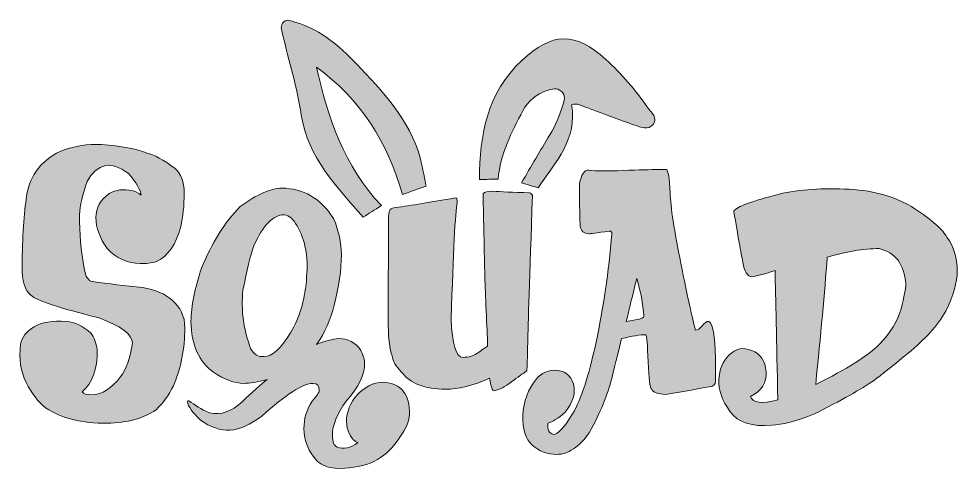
# Model space of a CAD drawing. Header units: inches. Extents: x 67 to 1012, y -766 to -313.
import ezdxf

# ---------------------------------------------------------------- set-up
doc = ezdxf.new("R2010")
doc.units = ezdxf.units.IN
doc.header["$MEASUREMENT"] = 0
doc.layers.add('Layer 1', color=7, linetype='Continuous')

# ---------------------------------------------------------------- blocks, each defined once
blk = doc.blocks.new('block 3')
at = {"layer": 'Layer 1', "true_color": 0x04d3da}
h = blk.add_hatch(color=132, dxfattribs=at)
h.dxf.hatch_style = 2
edge = h.paths.add_edge_path()
edge.add_spline(control_points=[(432.14, -501.03), (425.19, -505.45), (420.21, -508.62), (413.82, -512.68), (387.33, -481.75), (358.24, -453.36), (351.58, -409.81), (347.38, -382.39), (339.11, -355.59), (332.71, -328.5), (331.68, -324.16), (329.9, -319.38), (334.01, -315.88), (337.46, -312.95), (341.24, -315.16), (345.12, -316.24), (372.87, -323.98), (392.65, -343.04), (411.54, -363.07), (438.31, -391.47), (464.62, -420.34), (472.96, -460.44), (474.36, -467.2), (475.69, -473.98), (477.22, -481.59), (469.09, -484.39), (461.77, -486.92), (453.42, -489.8), (438.27, -437.23), (411.03, -393.72), (366.93, -361.73), (378.46, -412.63), (394.64, -461.13), (432.14, -501.03)], knot_values=[0, 0, 0, 0, 1, 1, 1, 2, 2, 2, 3, 3, 3, 4, 4, 4, 5, 5, 5, 6, 6, 6, 7, 7, 7, 8, 8, 8, 9, 9, 9, 10, 10, 10, 11, 11, 11, 11], degree=3, periodic=1)
h = blk.add_hatch(color=132, dxfattribs=at)
h.dxf.hatch_style = 2
edge = h.paths.add_edge_path()
edge.add_spline(control_points=[(549.61, -474.35), (543.19, -474.5), (537.83, -474.61), (530.77, -474.77), (531.14, -429.32), (538.43, -387.69), (573.51, -354.84), (603.86, -326.43), (627.25, -325.68), (658.2, -354.03), (674.12, -368.61), (687.96, -384.93), (700.33, -402.5), (703.81, -407.45), (710.87, -412.86), (705.5, -419.45), (700.78, -425.23), (693.15, -422.1), (687.2, -420.07), (670.22, -414.25), (653.48, -407.74), (636.61, -401.6), (633.01, -400.29), (629.56, -397.78), (623.51, -399.47), (629.62, -433.81), (607.71, -457.06), (589.87, -483.1), (584.61, -481.58), (579.49, -480.1), (573.05, -478.24), (582.93, -461.46), (592.04, -445.58), (601.57, -429.96), (607.35, -420.49), (611.35, -410.35), (614.73, -399.88), (616.31, -394.98), (617.81, -390.28), (613.27, -386.05), (608.76, -381.85), (603.79, -383.76), (599.15, -385.19), (588.17, -388.58), (579.96, -395.45), (574.49, -405.67), (562.96, -427.24), (551.92, -448.98), (549.61, -474.35)], knot_values=[0, 0, 0, 0, 1, 1, 1, 2, 2, 2, 3, 3, 3, 4, 4, 4, 5, 5, 5, 6, 6, 6, 7, 7, 7, 8, 8, 8, 9, 9, 9, 10, 10, 10, 11, 11, 11, 12, 12, 12, 13, 13, 13, 14, 14, 14, 15, 15, 15, 16, 16, 16, 16], degree=3, periodic=1)
at = {"layer": 'Layer 1', "lineweight": 0}
for points, knots in [([(432.14, -501.03), (425.19, -505.45), (420.21, -508.62), (413.82, -512.68), (387.33, -481.75), (358.24, -453.36), (351.58, -409.81), (347.38, -382.39), (339.11, -355.59), (332.71, -328.5), (331.68, -324.16), (329.9, -319.38), (334.01, -315.88), (337.46, -312.95), (341.24, -315.16), (345.12, -316.24), (372.87, -323.98), (392.65, -343.04), (411.54, -363.07), (438.31, -391.47), (464.62, -420.34), (472.96, -460.44), (474.36, -467.2), (475.69, -473.98), (477.22, -481.59), (469.09, -484.39), (461.77, -486.92), (453.42, -489.8), (438.27, -437.23), (411.03, -393.72), (366.93, -361.73), (378.46, -412.63), (394.64, -461.13), (432.14, -501.03)], [0, 0, 0, 0, 1, 1, 1, 2, 2, 2, 3, 3, 3, 4, 4, 4, 5, 5, 5, 6, 6, 6, 7, 7, 7, 8, 8, 8, 9, 9, 9, 10, 10, 10, 11, 11, 11, 11]), ([(549.61, -474.35), (543.19, -474.5), (537.83, -474.61), (530.77, -474.77), (531.14, -429.32), (538.43, -387.69), (573.51, -354.84), (603.86, -326.43), (627.25, -325.68), (658.2, -354.03), (674.12, -368.61), (687.96, -384.93), (700.33, -402.5), (703.81, -407.45), (710.87, -412.86), (705.5, -419.45), (700.78, -425.23), (693.15, -422.1), (687.2, -420.07), (670.22, -414.25), (653.48, -407.74), (636.61, -401.6), (633.01, -400.29), (629.56, -397.78), (623.51, -399.47), (629.62, -433.81), (607.71, -457.06), (589.87, -483.1), (584.61, -481.58), (579.49, -480.1), (573.05, -478.24), (582.93, -461.46), (592.04, -445.58), (601.57, -429.96), (607.35, -420.49), (611.35, -410.35), (614.73, -399.88), (616.31, -394.98), (617.81, -390.28), (613.27, -386.05), (608.76, -381.85), (603.79, -383.76), (599.15, -385.19), (588.17, -388.58), (579.96, -395.45), (574.49, -405.67), (562.96, -427.24), (551.92, -448.98), (549.61, -474.35)], [0, 0, 0, 0, 1, 1, 1, 2, 2, 2, 3, 3, 3, 4, 4, 4, 5, 5, 5, 6, 6, 6, 7, 7, 7, 8, 8, 8, 9, 9, 9, 10, 10, 10, 11, 11, 11, 12, 12, 12, 13, 13, 13, 14, 14, 14, 15, 15, 15, 16, 16, 16, 16])]:
    blk.add_open_spline(points, degree=3, knots=knots, dxfattribs=at)
blk = doc.blocks.new('block 2')
at = {"layer": 'Layer 1', "true_color": 0xff589f}
h = blk.add_hatch(color=241, dxfattribs=at)
h.dxf.hatch_style = 2
edge = h.paths.add_edge_path()
edge.add_spline(control_points=[(150.57, -439.43), (170.58, -441.08), (185.75, -444), (196.08, -448.19), (203.39, -449.67), (212.87, -454.83), (224.5, -463.69), (230.34, -468.94), (233.44, -477.06), (233.79, -488.04), (233.67, -501.26), (232.46, -512.62), (230.16, -522.12), (225.5, -540.3), (217.41, -552.02), (205.9, -557.27), (200.47, -558.92), (194.95, -559.6), (189.35, -559.31), (176.3, -559.01), (165.26, -554.03), (156.24, -544.34), (148.68, -533.6), (144.9, -523.21), (144.9, -513.18), (144.9, -503.15), (149.39, -495.09), (158.36, -489.01), (164.85, -485.05), (172.44, -484.02), (181.11, -485.91), (184.3, -486.5), (187.43, -488.01), (190.5, -490.43), (189.79, -485.29), (185.45, -477.94), (177.48, -468.38), (168.33, -462.18), (160.78, -459.61), (154.82, -460.68), (146.97, -462.68), (140.74, -468), (136.14, -476.61), (131.41, -489.66), (128.82, -500.87), (128.34, -510.26), (128.17, -528.73), (129.73, -546.82), (133.04, -564.53), (134.45, -572.62), (137.2, -576.92), (141.27, -577.46), (157.39, -579.7), (174.27, -581.77), (191.92, -583.65), (204.72, -585.84), (214.55, -589.97), (221.4, -596.05), (230.01, -603.31), (234.32, -612.6), (234.32, -623.94), (234.32, -644.95), (230.52, -664.43), (222.9, -682.37), (218.18, -691.93), (212.34, -700.02), (205.37, -706.63), (192.8, -715.25), (176.42, -719.73), (156.24, -720.09), (130.97, -720.5), (110.31, -715.34), (94.26, -704.59), (86.7, -698.57), (80.17, -690.06), (74.65, -679.05), (69.13, -668.04), (67.22, -655.19), (68.94, -640.49), (70.35, -633.47), (74.91, -627.67), (82.62, -623.1), (90.32, -618.52), (101.1, -616.68), (114.98, -617.56), (123.59, -618.04), (131.86, -622.05), (139.77, -629.6), (143.01, -633.56), (145.14, -639.08), (146.14, -646.16), (146.32, -665.87), (141.24, -680.01), (130.91, -688.57), (132.15, -690.4), (135.43, -691.43), (140.74, -691.67), (151.07, -691.19), (160.63, -685.21), (169.43, -673.69), (175.5, -665.9), (179.55, -654.48), (181.56, -639.43), (181.56, -630.87), (170.37, -622.43), (148, -614.11), (107.92, -604.19), (85.02, -596.61), (79.3, -591.36), (73.45, -586.34), (70.53, -576.69), (70.53, -562.41), (70.94, -531.89), (72.48, -508.31), (75.14, -491.67), (76.43, -481.39), (80.39, -471.92), (87, -463.24), (100.34, -446.84), (121.53, -438.9), (150.57, -439.43)], knot_values=[0, 0, 0, 0, 1, 1, 1, 2, 2, 2, 3, 3, 3, 4, 4, 4, 5, 5, 5, 6, 6, 6, 7, 7, 7, 8, 8, 8, 9, 9, 9, 10, 10, 10, 11, 11, 11, 12, 12, 12, 13, 13, 13, 14, 14, 14, 15, 15, 15, 16, 16, 16, 17, 17, 17, 18, 18, 18, 19, 19, 19, 20, 20, 20, 21, 21, 21, 22, 22, 22, 23, 23, 23, 24, 24, 24, 25, 25, 25, 26, 26, 26, 27, 27, 27, 28, 28, 28, 29, 29, 29, 30, 30, 30, 31, 31, 31, 32, 32, 32, 33, 33, 33, 34, 34, 34, 35, 35, 35, 36, 36, 36, 37, 37, 37, 38, 38, 38, 39, 39, 39, 40, 40, 40, 40], degree=3, periodic=1)
h = blk.add_hatch(color=241, dxfattribs=at)
h.dxf.hatch_style = 2
edge = h.paths.add_edge_path()
edge.add_spline(control_points=[(711.62, -464.75), (711.62, -464.75), (718.88, -464.75), (718.88, -464.75), (720.89, -465.58), (722.16, -473.29), (722.69, -487.9), (723.22, -502.51), (726.85, -526.36), (733.58, -559.44), (740.31, -592.52), (745.21, -614.88), (748.28, -626.51), (750.34, -626.51), (752.52, -625), (754.83, -621.99), (757.13, -618.98), (759.43, -617.53), (761.73, -617.65), (765.51, -619.66), (767.75, -631.91), (768.46, -654.39), (768.46, -654.39), (768.46, -677.59), (768.46, -677.59), (768.46, -681.43), (766.22, -683.35), (761.73, -683.35), (752.41, -685.41), (737.95, -687.98), (718.35, -691.05), (710.32, -691.05), (705.51, -689.16), (703.92, -685.38), (702.5, -684.67), (701.42, -675.63), (700.69, -658.25), (699.95, -640.86), (699.11, -631.79), (698.16, -631.02), (692.55, -631.08), (684.47, -632.38), (673.9, -634.92), (671.25, -645.54), (667.93, -658.91), (663.95, -675.02), (659.96, -691.14), (652.42, -709.4), (641.32, -729.83), (636.19, -737.03), (630.86, -742.44), (625.34, -746.07), (619.82, -749.7), (614.32, -751.52), (608.83, -751.52), (599.21, -751.52), (590.95, -748.4), (584.04, -742.18), (577.14, -735.95), (573.98, -725.89), (574.57, -711.99), (575.16, -698.09), (579.67, -685.94), (588.11, -675.55), (593.31, -669.71), (599.36, -666.79), (606.26, -666.79), (616.41, -666.97), (622.79, -671.57), (625.39, -680.6), (627.98, -689.63), (625.21, -699.13), (617.07, -709.11), (610.1, -715.31), (604.26, -718.94), (599.53, -720), (599.18, -726.85), (601.07, -730.62), (605.2, -731.33), (609.74, -731.33), (616.21, -724.41), (624.59, -710.57), (632.97, -696.73), (640.84, -672.69), (648.19, -638.46), (655.53, -604.22), (660.83, -567.87), (664.08, -529.38), (664.08, -527.61), (663.22, -526.73), (661.51, -526.73), (648.46, -528.5), (641.74, -529.38), (641.32, -529.38), (635.83, -529.38), (632.84, -526.73), (632.34, -521.41), (631.84, -516.1), (631.58, -502.02), (631.58, -479.18), (633.18, -469.92), (636.28, -465.28), (640.88, -465.28), (648.2, -466.29), (659.68, -466.45), (675.32, -465.77), (690.96, -465.09), (703.06, -464.75), (711.62, -464.75)], knot_values=[0, 0, 0, 0, 1, 1, 1, 2, 2, 2, 3, 3, 3, 4, 4, 4, 5, 5, 5, 6, 6, 6, 7, 7, 7, 8, 8, 8, 9, 9, 9, 10, 10, 10, 11, 11, 11, 12, 12, 12, 13, 13, 13, 14, 14, 14, 15, 15, 15, 16, 16, 16, 17, 17, 17, 18, 18, 18, 19, 19, 19, 20, 20, 20, 21, 21, 21, 22, 22, 22, 23, 23, 23, 24, 24, 24, 25, 25, 25, 26, 26, 26, 27, 27, 27, 28, 28, 28, 29, 29, 29, 30, 30, 30, 31, 31, 31, 32, 32, 32, 33, 33, 33, 34, 34, 34, 35, 35, 35, 36, 36, 36, 36], degree=3, periodic=1)
edge = h.paths.add_edge_path()
edge.add_spline(control_points=[(678.6, -617.65), (689.93, -616.12), (695.86, -614.41), (696.39, -612.52), (695.33, -599.59), (692.91, -586.84), (689.13, -574.27), (684.94, -591.15), (681.43, -605.61), (678.6, -617.65)], knot_values=[0, 0, 0, 0, 1, 1, 1, 2, 2, 2, 3, 3, 3, 3], degree=3, periodic=1)
at = {"layer": 'Layer 1', "true_color": 0x7ef5ff}
h = blk.add_hatch(color=131, dxfattribs=at)
h.dxf.hatch_style = 2
edge = h.paths.add_edge_path()
edge.add_spline(control_points=[(331.89, -483.52), (353.43, -483.52), (370.79, -493.64), (383.95, -513.89), (389.26, -526.17), (391.92, -538.38), (391.92, -550.54), (391.92, -565.89), (389.47, -582.77), (384.57, -601.18), (381.14, -615.59), (375.27, -628.84), (366.95, -640.94), (375.22, -637.34), (382.65, -635.33), (389.26, -634.92), (398.41, -634.92), (405.85, -638.87), (411.57, -646.78), (414.05, -652.33), (415.29, -656.64), (415.29, -659.71), (415.29, -671.28), (409.1, -684.02), (396.7, -697.95), (387.49, -710.82), (382.89, -722.27), (382.89, -732.31), (382.89, -738.92), (384.48, -742.84), (387.67, -744.08), (393.98, -746.8), (400.89, -745.32), (408.39, -739.65), (402.19, -736.58), (398.47, -730.56), (397.23, -721.59), (396.23, -712.5), (399.09, -703.24), (405.82, -693.79), (414.49, -683.82), (423.88, -678.83), (433.97, -678.83), (452.15, -680.01), (460.98, -690.9), (460.44, -711.5), (460.44, -718.64), (455.49, -728.59), (445.57, -741.34), (432.7, -758.39), (412.69, -766.45), (385.54, -765.51), (378.28, -764.8), (372.26, -762.35), (367.48, -758.16), (358.92, -749.01), (354.5, -738.15), (354.2, -725.58), (354.03, -715.72), (356.83, -706.48), (362.61, -697.87), (367.28, -692.49), (369.61, -688.98), (369.61, -687.33), (369.79, -682.31), (367.66, -679.86), (363.23, -679.98), (352.96, -680.22), (335.79, -691.25), (311.7, -713.09), (300.25, -721.71), (289.63, -726.43), (279.83, -727.26), (270.03, -727.55), (260.12, -724.16), (250.08, -717.08), (241.94, -709.17), (237.6, -702.97), (237.07, -698.49), (237.01, -697.42), (237.45, -697.07), (238.4, -697.42), (244.12, -701.97), (251.03, -706.07), (259.11, -709.73), (270.56, -712.21), (281.51, -708.5), (291.96, -698.62), (302.41, -688.73), (310.79, -681.28), (317.11, -676.26), (307.48, -678.74), (299.66, -679.98), (293.64, -679.98), (284.26, -679.98), (274.17, -676.21), (263.36, -668.65), (248.61, -658.56), (240.99, -641.5), (240.52, -617.47), (240.82, -602.19), (244.36, -584.39), (251.15, -564.09), (261.42, -538.77), (274.34, -518.11), (289.93, -502.11), (306.81, -489.72), (320.79, -483.52), (331.89, -483.52)], knot_values=[0, 0, 0, 0, 1, 1, 1, 2, 2, 2, 3, 3, 3, 4, 4, 4, 5, 5, 5, 6, 6, 6, 7, 7, 7, 8, 8, 8, 9, 9, 9, 10, 10, 10, 11, 11, 11, 12, 12, 12, 13, 13, 13, 14, 14, 14, 15, 15, 15, 16, 16, 16, 17, 17, 17, 18, 18, 18, 19, 19, 19, 20, 20, 20, 21, 21, 21, 22, 22, 22, 23, 23, 23, 24, 24, 24, 25, 25, 25, 26, 26, 26, 27, 27, 27, 28, 28, 28, 29, 29, 29, 30, 30, 30, 31, 31, 31, 32, 32, 32, 33, 33, 33, 34, 34, 34, 35, 35, 35, 36, 36, 36, 36], degree=3, periodic=1)
edge = h.paths.add_edge_path()
edge.add_spline(control_points=[(303.82, -541.6), (300.28, -551.34), (296.62, -566.24), (292.85, -586.31), (290.72, -606.44), (293.41, -626.15), (300.9, -645.45), (304.03, -651), (308.37, -653.51), (313.92, -652.98), (322.18, -652.98), (331.11, -645.02), (340.7, -629.12), (350.29, -613.21), (355.71, -594.31), (356.95, -572.41), (358.72, -552.28), (355.5, -535.26), (347.3, -521.32), (343.46, -514.54), (339.18, -510.82), (334.46, -510.17), (323.24, -510.29), (313.03, -520.76), (303.82, -541.6)], knot_values=[0, 0, 0, 0, 1, 1, 1, 2, 2, 2, 3, 3, 3, 4, 4, 4, 5, 5, 5, 6, 6, 6, 7, 7, 7, 8, 8, 8, 8], degree=3, periodic=1)
at = {"layer": 'Layer 1', "true_color": 0x04d3da}
h = blk.add_hatch(color=132, dxfattribs=at)
h.dxf.hatch_style = 2
edge = h.paths.add_edge_path()
edge.add_spline(control_points=[(544.37, -486.53), (552.17, -487.18), (564.41, -487.68), (581.12, -488.04), (582.53, -488.51), (583.57, -489.36), (584.22, -490.6), (581.32, -573.65), (579.72, -622.98), (579.39, -638.59), (579.07, -654.2), (578.79, -663.81), (578.55, -667.41), (574.6, -670.01), (569.43, -673.73), (563.06, -678.56), (556.68, -683.4), (550.93, -686.39), (545.79, -687.51), (543.9, -687.51), (542.34, -683.26), (541.1, -674.76), (524.28, -682.25), (509.46, -685.97), (496.65, -685.91), (475.94, -685.91), (461.12, -680.07), (452.21, -668.38), (446.78, -663.19), (443.68, -657.85), (442.91, -652.36), (440.55, -645.28), (439.28, -635.33), (439.11, -622.52), (438.93, -609.71), (439.05, -572.65), (439.46, -511.32), (439.46, -505.77), (441.7, -503), (446.19, -503), (462.12, -500.93), (482.13, -497.69), (506.22, -493.26), (507.93, -493.08), (508.61, -494.62), (508.25, -497.86), (506.54, -508.01), (504.59, -547.12), (502.41, -615.17), (503.18, -640.67), (507.13, -653.57), (514.27, -653.86), (520.12, -653.86), (525.41, -652.14), (530.17, -648.68), (534.92, -645.23), (537.88, -643.18), (539.06, -642.53), (539.06, -639.93), (538.72, -631.55), (538.04, -617.39), (537.37, -603.22), (536.85, -590.47), (536.49, -579.14), (536.14, -567.81), (535.49, -537.79), (534.55, -489.1), (535.67, -487.39), (538.95, -486.53), (544.37, -486.53)], knot_values=[0, 0, 0, 0, 1, 1, 1, 2, 2, 2, 3, 3, 3, 4, 4, 4, 5, 5, 5, 6, 6, 6, 7, 7, 7, 8, 8, 8, 9, 9, 9, 10, 10, 10, 11, 11, 11, 12, 12, 12, 13, 13, 13, 14, 14, 14, 15, 15, 15, 16, 16, 16, 17, 17, 17, 18, 18, 18, 19, 19, 19, 20, 20, 20, 21, 21, 21, 22, 22, 22, 23, 23, 23, 23], degree=3, periodic=1)
h = blk.add_hatch(color=132, dxfattribs=at)
h.dxf.hatch_style = 2
edge = h.paths.add_edge_path()
edge.add_spline(control_points=[(1001.31, -532.92), (1008.22, -542.19), (1011.67, -553.58), (1011.67, -567.1), (1011.67, -577.9), (1007.86, -591.33), (1000.25, -607.38), (991.87, -621.72), (979.18, -635.83), (962.18, -649.7), (945.18, -663.57), (933.94, -672.54), (928.45, -676.62), (914.93, -686), (894.8, -697.36), (868.06, -710.7), (849.59, -718.08), (835.28, -721.86), (825.13, -722.04), (805.17, -724.04), (791.19, -719.54), (783.16, -708.53), (775.13, -697.53), (771.34, -686.84), (771.78, -676.48), (772.22, -666.13), (775.69, -657.74), (782.19, -651.34), (788.68, -644.94), (796.28, -643.42), (804.98, -646.78), (813.69, -650.15), (818.45, -657.35), (819.28, -668.38), (820.11, -679.42), (814.85, -687.65), (803.52, -693.08), (805.76, -699.87), (814.97, -700.99), (831.14, -696.45), (829.9, -636.72), (828.96, -593.34), (828.31, -566.3), (816.68, -570.26), (808.8, -572.38), (804.67, -572.67), (800.6, -572.38), (797.65, -567.48), (795.82, -557.98), (793.99, -548.48), (791.01, -531.54), (786.88, -507.16), (786.88, -507.16), (786.88, -506.63), (786.88, -506.63), (789.95, -502.14), (805.12, -496.45), (832.38, -489.54), (853.1, -484.76), (876.64, -483.11), (902.99, -484.58), (929.34, -486.06), (951.32, -492.6), (968.91, -504.19), (986.5, -515.79), (997.3, -525.37), (1001.31, -532.92)], knot_values=[0, 0, 0, 0, 1, 1, 1, 2, 2, 2, 3, 3, 3, 4, 4, 4, 5, 5, 5, 6, 6, 6, 7, 7, 7, 8, 8, 8, 9, 9, 9, 10, 10, 10, 11, 11, 11, 12, 12, 12, 13, 13, 13, 14, 14, 14, 15, 15, 15, 16, 16, 16, 17, 17, 17, 18, 18, 18, 19, 19, 19, 20, 20, 20, 21, 21, 21, 22, 22, 22, 22], degree=3, periodic=1)
edge = h.paths.add_edge_path()
edge.add_spline(control_points=[(959.96, -579.94), (958.37, -559.99), (949.43, -548.12), (933.14, -544.34), (916.91, -544.34), (899.5, -547.27), (880.9, -553.11), (878.19, -588.58), (874.29, -631.23), (869.21, -681.04), (900.68, -665.7), (922.04, -652.22), (933.32, -640.63), (944.59, -629.03), (951.85, -617.15), (955.09, -604.99), (958.34, -592.83), (959.96, -584.48), (959.96, -579.94)], knot_values=[0, 0, 0, 0, 1, 1, 1, 2, 2, 2, 3, 3, 3, 4, 4, 4, 5, 5, 5, 6, 6, 6, 6], degree=3, periodic=1)
at = {"layer": 'Layer 1', "lineweight": 0}
for points, knots in [([(150.57, -439.43), (170.58, -441.08), (185.75, -444), (196.08, -448.19), (203.39, -449.67), (212.87, -454.83), (224.5, -463.69), (230.34, -468.94), (233.44, -477.06), (233.79, -488.04), (233.67, -501.26), (232.46, -512.62), (230.16, -522.12), (225.5, -540.3), (217.41, -552.02), (205.9, -557.27), (200.47, -558.92), (194.95, -559.6), (189.35, -559.31), (176.3, -559.01), (165.26, -554.03), (156.24, -544.34), (148.68, -533.6), (144.9, -523.21), (144.9, -513.18), (144.9, -503.15), (149.39, -495.09), (158.36, -489.01), (164.85, -485.05), (172.44, -484.02), (181.11, -485.91), (184.3, -486.5), (187.43, -488.01), (190.5, -490.43), (189.79, -485.29), (185.45, -477.94), (177.48, -468.38), (168.33, -462.18), (160.78, -459.61), (154.82, -460.68), (146.97, -462.68), (140.74, -468), (136.14, -476.61), (131.41, -489.66), (128.82, -500.87), (128.34, -510.26), (128.17, -528.73), (129.73, -546.82), (133.04, -564.53), (134.45, -572.62), (137.2, -576.92), (141.27, -577.46), (157.39, -579.7), (174.27, -581.77), (191.92, -583.65), (204.72, -585.84), (214.55, -589.97), (221.4, -596.05), (230.01, -603.31), (234.32, -612.6), (234.32, -623.94), (234.32, -644.95), (230.52, -664.43), (222.9, -682.37), (218.18, -691.93), (212.34, -700.02), (205.37, -706.63), (192.8, -715.25), (176.42, -719.73), (156.24, -720.09), (130.97, -720.5), (110.31, -715.34), (94.26, -704.59), (86.7, -698.57), (80.17, -690.06), (74.65, -679.05), (69.13, -668.04), (67.22, -655.19), (68.94, -640.49), (70.35, -633.47), (74.91, -627.67), (82.62, -623.1), (90.32, -618.52), (101.1, -616.68), (114.98, -617.56), (123.59, -618.04), (131.86, -622.05), (139.77, -629.6), (143.01, -633.56), (145.14, -639.08), (146.14, -646.16), (146.32, -665.87), (141.24, -680.01), (130.91, -688.57), (132.15, -690.4), (135.43, -691.43), (140.74, -691.67), (151.07, -691.19), (160.63, -685.21), (169.43, -673.69), (175.5, -665.9), (179.55, -654.48), (181.56, -639.43), (181.56, -630.87), (170.37, -622.43), (148, -614.11), (107.92, -604.19), (85.02, -596.61), (79.3, -591.36), (73.45, -586.34), (70.53, -576.69), (70.53, -562.41), (70.94, -531.89), (72.48, -508.31), (75.14, -491.67), (76.43, -481.39), (80.39, -471.92), (87, -463.24), (100.34, -446.84), (121.53, -438.9), (150.57, -439.43)], [0, 0, 0, 0, 1, 1, 1, 2, 2, 2, 3, 3, 3, 4, 4, 4, 5, 5, 5, 6, 6, 6, 7, 7, 7, 8, 8, 8, 9, 9, 9, 10, 10, 10, 11, 11, 11, 12, 12, 12, 13, 13, 13, 14, 14, 14, 15, 15, 15, 16, 16, 16, 17, 17, 17, 18, 18, 18, 19, 19, 19, 20, 20, 20, 21, 21, 21, 22, 22, 22, 23, 23, 23, 24, 24, 24, 25, 25, 25, 26, 26, 26, 27, 27, 27, 28, 28, 28, 29, 29, 29, 30, 30, 30, 31, 31, 31, 32, 32, 32, 33, 33, 33, 34, 34, 34, 35, 35, 35, 36, 36, 36, 37, 37, 37, 38, 38, 38, 39, 39, 39, 40, 40, 40, 40]), ([(711.62, -464.75), (711.62, -464.75), (718.88, -464.75), (718.88, -464.75), (720.89, -465.58), (722.16, -473.29), (722.69, -487.9), (723.22, -502.51), (726.85, -526.36), (733.58, -559.44), (740.31, -592.52), (745.21, -614.88), (748.28, -626.51), (750.34, -626.51), (752.52, -625), (754.83, -621.99), (757.13, -618.98), (759.43, -617.53), (761.73, -617.65), (765.51, -619.66), (767.75, -631.91), (768.46, -654.39), (768.46, -654.39), (768.46, -677.59), (768.46, -677.59), (768.46, -681.43), (766.22, -683.35), (761.73, -683.35), (752.41, -685.41), (737.95, -687.98), (718.35, -691.05), (710.32, -691.05), (705.51, -689.16), (703.92, -685.38), (702.5, -684.67), (701.42, -675.63), (700.69, -658.25), (699.95, -640.86), (699.11, -631.79), (698.16, -631.02), (692.55, -631.08), (684.47, -632.38), (673.9, -634.92), (671.25, -645.54), (667.93, -658.91), (663.95, -675.02), (659.96, -691.14), (652.42, -709.4), (641.32, -729.83), (636.19, -737.03), (630.86, -742.44), (625.34, -746.07), (619.82, -749.7), (614.32, -751.52), (608.83, -751.52), (599.21, -751.52), (590.95, -748.4), (584.04, -742.18), (577.14, -735.95), (573.98, -725.89), (574.57, -711.99), (575.16, -698.09), (579.67, -685.94), (588.11, -675.55), (593.31, -669.71), (599.36, -666.79), (606.26, -666.79), (616.41, -666.97), (622.79, -671.57), (625.39, -680.6), (627.98, -689.63), (625.21, -699.13), (617.07, -709.11), (610.1, -715.31), (604.26, -718.94), (599.53, -720), (599.18, -726.85), (601.07, -730.62), (605.2, -731.33), (609.74, -731.33), (616.21, -724.41), (624.59, -710.57), (632.97, -696.73), (640.84, -672.69), (648.19, -638.46), (655.53, -604.22), (660.83, -567.87), (664.08, -529.38), (664.08, -527.61), (663.22, -526.73), (661.51, -526.73), (648.46, -528.5), (641.74, -529.38), (641.32, -529.38), (635.83, -529.38), (632.84, -526.73), (632.34, -521.41), (631.84, -516.1), (631.58, -502.02), (631.58, -479.18), (633.18, -469.92), (636.28, -465.28), (640.88, -465.28), (648.2, -466.29), (659.68, -466.45), (675.32, -465.77), (690.96, -465.09), (703.06, -464.75), (711.62, -464.75)], [0, 0, 0, 0, 1, 1, 1, 2, 2, 2, 3, 3, 3, 4, 4, 4, 5, 5, 5, 6, 6, 6, 7, 7, 7, 8, 8, 8, 9, 9, 9, 10, 10, 10, 11, 11, 11, 12, 12, 12, 13, 13, 13, 14, 14, 14, 15, 15, 15, 16, 16, 16, 17, 17, 17, 18, 18, 18, 19, 19, 19, 20, 20, 20, 21, 21, 21, 22, 22, 22, 23, 23, 23, 24, 24, 24, 25, 25, 25, 26, 26, 26, 27, 27, 27, 28, 28, 28, 29, 29, 29, 30, 30, 30, 31, 31, 31, 32, 32, 32, 33, 33, 33, 34, 34, 34, 35, 35, 35, 36, 36, 36, 36]), ([(331.89, -483.52), (353.43, -483.52), (370.79, -493.64), (383.95, -513.89), (389.26, -526.17), (391.92, -538.38), (391.92, -550.54), (391.92, -565.89), (389.47, -582.77), (384.57, -601.18), (381.14, -615.59), (375.27, -628.84), (366.95, -640.94), (375.22, -637.34), (382.65, -635.33), (389.26, -634.92), (398.41, -634.92), (405.85, -638.87), (411.57, -646.78), (414.05, -652.33), (415.29, -656.64), (415.29, -659.71), (415.29, -671.28), (409.1, -684.02), (396.7, -697.95), (387.49, -710.82), (382.89, -722.27), (382.89, -732.31), (382.89, -738.92), (384.48, -742.84), (387.67, -744.08), (393.98, -746.8), (400.89, -745.32), (408.39, -739.65), (402.19, -736.58), (398.47, -730.56), (397.23, -721.59), (396.23, -712.5), (399.09, -703.24), (405.82, -693.79), (414.49, -683.82), (423.88, -678.83), (433.97, -678.83), (452.15, -680.01), (460.98, -690.9), (460.44, -711.5), (460.44, -718.64), (455.49, -728.59), (445.57, -741.34), (432.7, -758.39), (412.69, -766.45), (385.54, -765.51), (378.28, -764.8), (372.26, -762.35), (367.48, -758.16), (358.92, -749.01), (354.5, -738.15), (354.2, -725.58), (354.03, -715.72), (356.83, -706.48), (362.61, -697.87), (367.28, -692.49), (369.61, -688.98), (369.61, -687.33), (369.79, -682.31), (367.66, -679.86), (363.23, -679.98), (352.96, -680.22), (335.79, -691.25), (311.7, -713.09), (300.25, -721.71), (289.63, -726.43), (279.83, -727.26), (270.03, -727.55), (260.12, -724.16), (250.08, -717.08), (241.94, -709.17), (237.6, -702.97), (237.07, -698.49), (237.01, -697.42), (237.45, -697.07), (238.4, -697.42), (244.12, -701.97), (251.03, -706.07), (259.11, -709.73), (270.56, -712.21), (281.51, -708.5), (291.96, -698.62), (302.41, -688.73), (310.79, -681.28), (317.11, -676.26), (307.48, -678.74), (299.66, -679.98), (293.64, -679.98), (284.26, -679.98), (274.17, -676.21), (263.36, -668.65), (248.61, -658.56), (240.99, -641.5), (240.52, -617.47), (240.82, -602.19), (244.36, -584.39), (251.15, -564.09), (261.42, -538.77), (274.34, -518.11), (289.93, -502.11), (306.81, -489.72), (320.79, -483.52), (331.89, -483.52)], [0, 0, 0, 0, 1, 1, 1, 2, 2, 2, 3, 3, 3, 4, 4, 4, 5, 5, 5, 6, 6, 6, 7, 7, 7, 8, 8, 8, 9, 9, 9, 10, 10, 10, 11, 11, 11, 12, 12, 12, 13, 13, 13, 14, 14, 14, 15, 15, 15, 16, 16, 16, 17, 17, 17, 18, 18, 18, 19, 19, 19, 20, 20, 20, 21, 21, 21, 22, 22, 22, 23, 23, 23, 24, 24, 24, 25, 25, 25, 26, 26, 26, 27, 27, 27, 28, 28, 28, 29, 29, 29, 30, 30, 30, 31, 31, 31, 32, 32, 32, 33, 33, 33, 34, 34, 34, 35, 35, 35, 36, 36, 36, 36]), ([(544.37, -486.53), (552.17, -487.18), (564.41, -487.68), (581.12, -488.04), (582.53, -488.51), (583.57, -489.36), (584.22, -490.6), (581.32, -573.65), (579.72, -622.98), (579.39, -638.59), (579.07, -654.2), (578.79, -663.81), (578.55, -667.41), (574.6, -670.01), (569.43, -673.73), (563.06, -678.56), (556.68, -683.4), (550.93, -686.39), (545.79, -687.51), (543.9, -687.51), (542.34, -683.26), (541.1, -674.76), (524.28, -682.25), (509.46, -685.97), (496.65, -685.91), (475.94, -685.91), (461.12, -680.07), (452.21, -668.38), (446.78, -663.19), (443.68, -657.85), (442.91, -652.36), (440.55, -645.28), (439.28, -635.33), (439.11, -622.52), (438.93, -609.71), (439.05, -572.65), (439.46, -511.32), (439.46, -505.77), (441.7, -503), (446.19, -503), (462.12, -500.93), (482.13, -497.69), (506.22, -493.26), (507.93, -493.08), (508.61, -494.62), (508.25, -497.86), (506.54, -508.01), (504.59, -547.12), (502.41, -615.17), (503.18, -640.67), (507.13, -653.57), (514.27, -653.86), (520.12, -653.86), (525.41, -652.14), (530.17, -648.68), (534.92, -645.23), (537.88, -643.18), (539.06, -642.53), (539.06, -639.93), (538.72, -631.55), (538.04, -617.39), (537.37, -603.22), (536.85, -590.47), (536.49, -579.14), (536.14, -567.81), (535.49, -537.79), (534.55, -489.1), (535.67, -487.39), (538.95, -486.53), (544.37, -486.53)], [0, 0, 0, 0, 1, 1, 1, 2, 2, 2, 3, 3, 3, 4, 4, 4, 5, 5, 5, 6, 6, 6, 7, 7, 7, 8, 8, 8, 9, 9, 9, 10, 10, 10, 11, 11, 11, 12, 12, 12, 13, 13, 13, 14, 14, 14, 15, 15, 15, 16, 16, 16, 17, 17, 17, 18, 18, 18, 19, 19, 19, 20, 20, 20, 21, 21, 21, 22, 22, 22, 23, 23, 23, 23]), ([(1001.31, -532.92), (1008.22, -542.19), (1011.67, -553.58), (1011.67, -567.1), (1011.67, -577.9), (1007.86, -591.33), (1000.25, -607.38), (991.87, -621.72), (979.18, -635.83), (962.18, -649.7), (945.18, -663.57), (933.94, -672.54), (928.45, -676.62), (914.93, -686), (894.8, -697.36), (868.06, -710.7), (849.59, -718.08), (835.28, -721.86), (825.13, -722.04), (805.17, -724.04), (791.19, -719.54), (783.16, -708.53), (775.13, -697.53), (771.34, -686.84), (771.78, -676.48), (772.22, -666.13), (775.69, -657.74), (782.19, -651.34), (788.68, -644.94), (796.28, -643.42), (804.98, -646.78), (813.69, -650.15), (818.45, -657.35), (819.28, -668.38), (820.11, -679.42), (814.85, -687.65), (803.52, -693.08), (805.76, -699.87), (814.97, -700.99), (831.14, -696.45), (829.9, -636.72), (828.96, -593.34), (828.31, -566.3), (816.68, -570.26), (808.8, -572.38), (804.67, -572.67), (800.6, -572.38), (797.65, -567.48), (795.82, -557.98), (793.99, -548.48), (791.01, -531.54), (786.88, -507.16), (786.88, -507.16), (786.88, -506.63), (786.88, -506.63), (789.95, -502.14), (805.12, -496.45), (832.38, -489.54), (853.1, -484.76), (876.64, -483.11), (902.99, -484.58), (929.34, -486.06), (951.32, -492.6), (968.91, -504.19), (986.5, -515.79), (997.3, -525.37), (1001.31, -532.92)], [0, 0, 0, 0, 1, 1, 1, 2, 2, 2, 3, 3, 3, 4, 4, 4, 5, 5, 5, 6, 6, 6, 7, 7, 7, 8, 8, 8, 9, 9, 9, 10, 10, 10, 11, 11, 11, 12, 12, 12, 13, 13, 13, 14, 14, 14, 15, 15, 15, 16, 16, 16, 17, 17, 17, 18, 18, 18, 19, 19, 19, 20, 20, 20, 21, 21, 21, 22, 22, 22, 22]), ([(303.82, -541.6), (300.28, -551.34), (296.62, -566.24), (292.85, -586.31), (290.72, -606.44), (293.41, -626.15), (300.9, -645.45), (304.03, -651), (308.37, -653.51), (313.92, -652.98), (322.18, -652.98), (331.11, -645.02), (340.7, -629.12), (350.29, -613.21), (355.71, -594.31), (356.95, -572.41), (358.72, -552.28), (355.5, -535.26), (347.3, -521.32), (343.46, -514.54), (339.18, -510.82), (334.46, -510.17), (323.24, -510.29), (313.03, -520.76), (303.82, -541.6)], [0, 0, 0, 0, 1, 1, 1, 2, 2, 2, 3, 3, 3, 4, 4, 4, 5, 5, 5, 6, 6, 6, 7, 7, 7, 8, 8, 8, 8]), ([(959.96, -579.94), (958.37, -559.99), (949.43, -548.12), (933.14, -544.34), (916.91, -544.34), (899.5, -547.27), (880.9, -553.11), (878.19, -588.58), (874.29, -631.23), (869.21, -681.04), (900.68, -665.7), (922.04, -652.22), (933.32, -640.63), (944.59, -629.03), (951.85, -617.15), (955.09, -604.99), (958.34, -592.83), (959.96, -584.48), (959.96, -579.94)], [0, 0, 0, 0, 1, 1, 1, 2, 2, 2, 3, 3, 3, 4, 4, 4, 5, 5, 5, 6, 6, 6, 6]), ([(678.6, -617.65), (689.93, -616.12), (695.86, -614.41), (696.39, -612.52), (695.33, -599.59), (692.91, -586.84), (689.13, -574.27), (684.94, -591.15), (681.43, -605.61), (678.6, -617.65)], [0, 0, 0, 0, 1, 1, 1, 2, 2, 2, 3, 3, 3, 3])]:
    blk.add_open_spline(points, degree=3, knots=knots, dxfattribs=at)
at = {"layer": 'Layer 1'}
blk.add_blockref('block 3', (0, 0), dxfattribs=at)

msp = doc.modelspace()

# ---------------------------------------------------------------- block references
at = {"layer": 'Layer 1'}
msp.add_blockref('block 2', (0, 0), dxfattribs=at)

doc.saveas('drawing.dxf')
